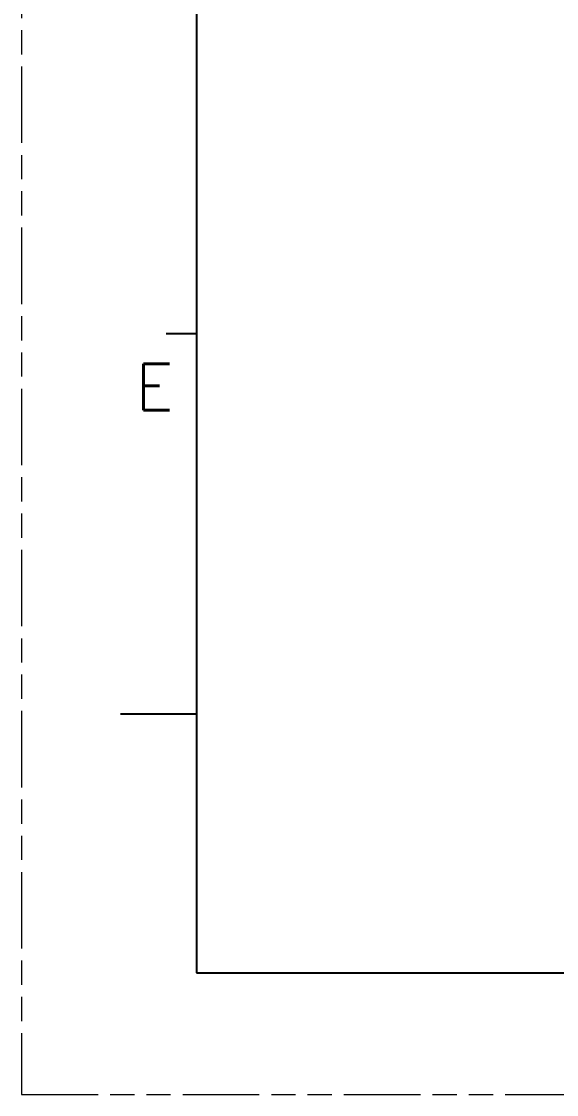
# Model space of a CAD drawing. Extents: x -945 to -170, y -475 to 73.
# Drawn here: x -944.5 to -878.1, y -474.6 to -341.4 of the extents above; entities that cross this region are included whole.
import ezdxf

# ---------------------------------------------------------------- set-up
doc = ezdxf.new("R2010")
doc.units = 0
doc.linetypes.add('PHANTOM', pattern=[29.5, 9.5, -1.5, 3, -1.5, 3, -1.5, 9.5])
doc.layers.get('0').update_dxf_attribs({"color": 9})
doc.layers.add('0PAPERF', color=2, linetype='PHANTOM', lineweight=0, plot=False)
doc.styles.add('SIMPLEX', font='simplex.shx')

msp = doc.modelspace()

# ---------------------------------------------------------------- linework, layer by layer
for p, q in [((-922.8, 44.66), (-922.8, -459.53)), ((-922.8, -380.22), (-926.57, -380.22)), ((-922.8, -427.42), (-932.24, -427.42)), ((-922.8, -459.53), (-193.9, -459.53))]:
    msp.add_line(p, q)
at = {"layer": '0PAPERF'}
for p, q in [((-944.51, 72.99), (-944.51, -474.63)), ((-944.51, -474.63), (-170.11, -474.63))]:
    msp.add_line(p, q, dxfattribs=at)

# ---------------------------------------------------------------- texts
at = {"style": 'SIMPLEX'}
msp.add_text('E', height=5.74, dxfattribs=at).set_placement((-930.35, -389.66))

doc.saveas('drawing.dxf')
